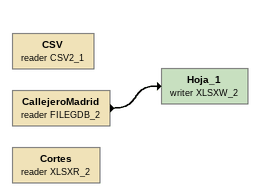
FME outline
CallejeroMadrid (reader FILEGDB_2)
    -> Hoja_1 (writer XLSXW_2)
Hoja_1 (writer XLSXW_2)
CSV (reader CSV2_1)
Cortes (reader XLSXR_2)
